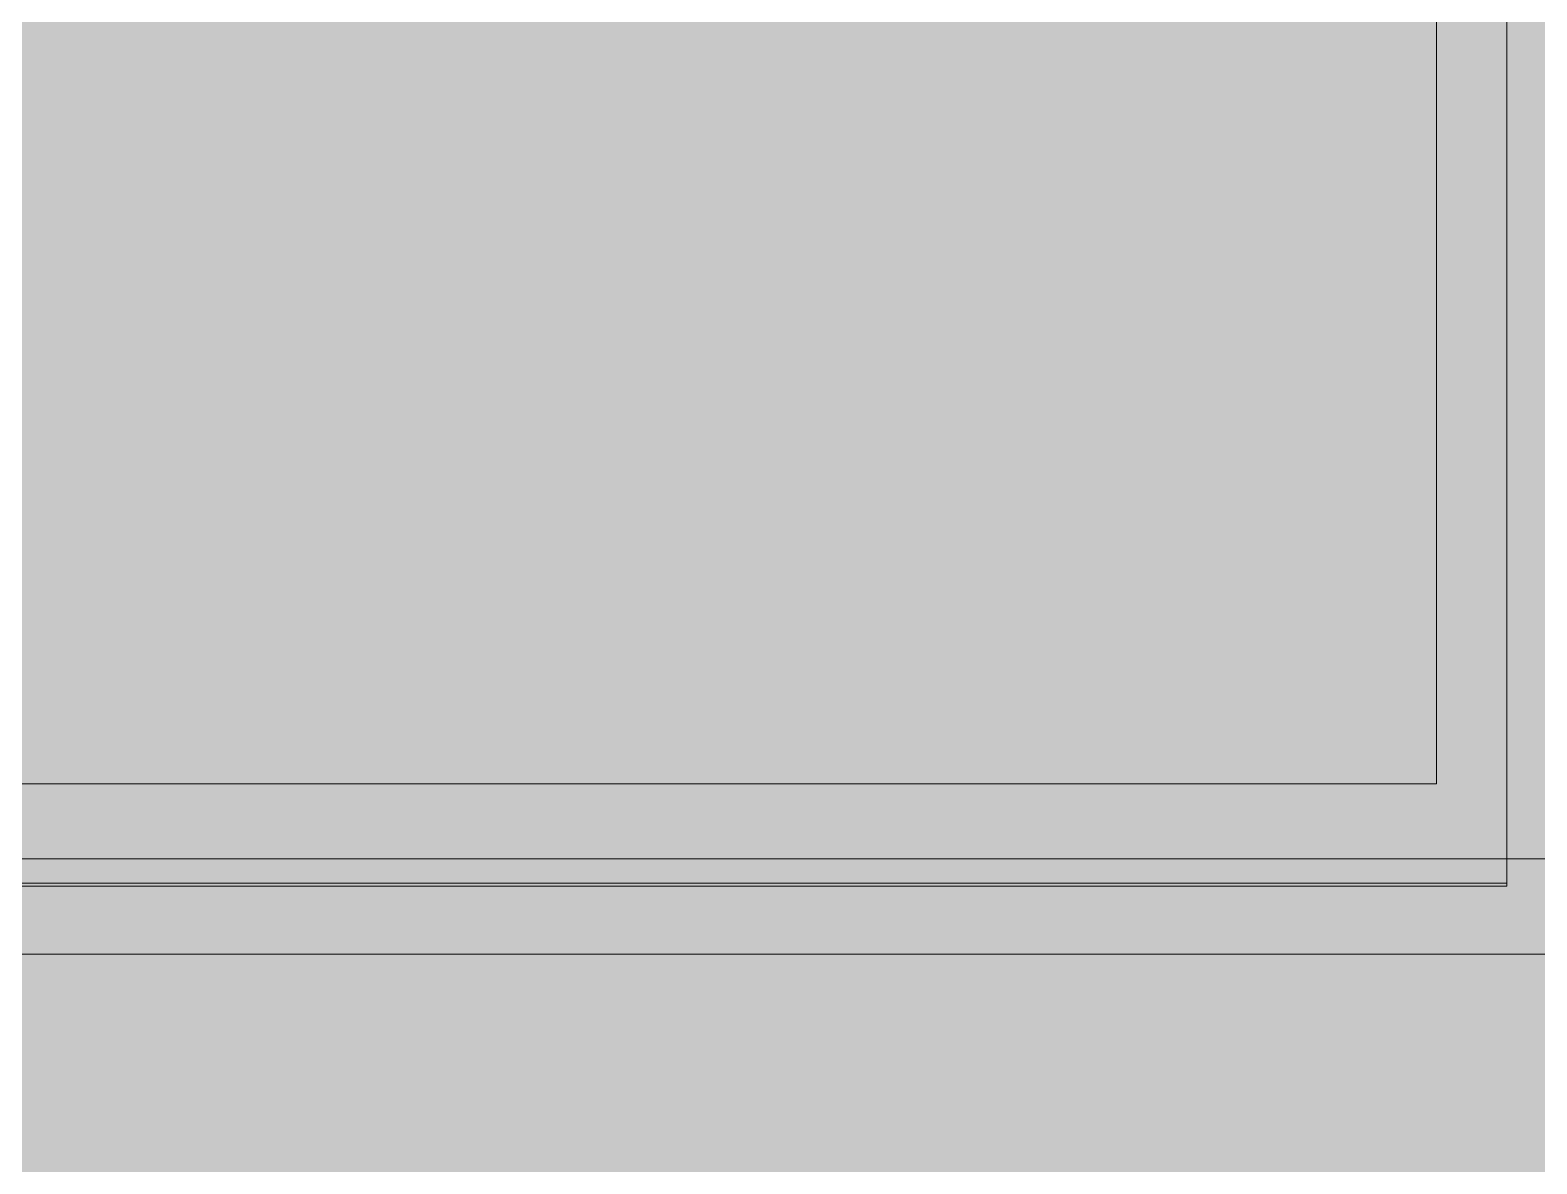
# Model space of a CAD drawing. Header units: metres. Extents: x -208 to 1512, y -277 to 123.
# Drawn here: x 4.669 to 5.565, y -4.725 to -4.051 of the extents above; entities that cross this region are included whole.
import ezdxf

# ---------------------------------------------------------------- set-up
doc = ezdxf.new("R2010")
doc.units = ezdxf.units.M
doc.header["$MEASUREMENT"] = 0
for name, color, linetype in [('220 Bodenaufbau - Außen_ Gefälle', 7, 'Continuous'), ('325 Dachfenster', 7, 'Continuous'), ('330 Dachaufbau', 7, 'Continuous')]:
    doc.layers.add(name, color=color, linetype=linetype)

# ---------------------------------------------------------------- blocks, each defined once
blk = doc.blocks.new('Decke_13_4', base_point=(6.565, -4.54333))
at = {"layer": '220 Bodenaufbau - Außen_ Gefälle', "linetype": 'Continuous', "lineweight": 0, "true_color": 0x323232}
h = blk.add_hatch(color=250, dxfattribs=at)
h.paths.add_polyline_path([(6.565, -4.54333), (0.18666, -4.54333), (0.20833, -10.45457), (6.43, -10.45457), (6.43, -14.87), (12.38, -14.87), (12.38, -10.45457), (18.82018, -10.45457), (18.83988, -4.54333), (12.41987, -4.54333), (12.415, -1.67), (6.565, -1.67)])
h.paths.add_polyline_path([(6.495, -7.395), (8.015, -7.395), (8.015, -7.605), (8.745, -7.605), (8.745, -6.215), (7.975, -6.215), (7.975, -5.885), (8.745, -5.885), (8.745, -3.865), (11.105, -3.865), (11.105, -6.245), (11.105, -7.605), (11.55647, -7.605), (11.55647, -8.955), (6.495, -8.955)], flags=0)
at = {"layer": '220 Bodenaufbau - Außen_ Gefälle', "color": 7, "linetype": 'Continuous', "lineweight": 13, "flags": 128}
blk.add_lwpolyline([(6.565, -4.54333), (0.18666, -4.54333), (0.20833, -10.45457), (6.43, -10.45457), (6.43, -14.87), (12.38, -14.87), (12.38, -10.45457), (18.82018, -10.45457), (18.83988, -4.54333), (12.41987, -4.54333), (12.415, -1.67), (6.565, -1.67)], close=True, dxfattribs=at)
blk = doc.blocks.new('Dachfläche_17_4', base_point=(-0.00106, 0.07))
at = {"layer": '330 Dachaufbau', "linetype": 'Continuous', "lineweight": 0, "true_color": 0x000000}
h = blk.add_hatch(color=18, dxfattribs=at)
h.paths.add_polyline_path([(3.445, -0.4), (3.755, -0.4), (3.755, 0.07), (2.8, 0.07), (2.8, -0.77152), (1.05, -0.77152), (1.05, 0.07), (-0.00106, 0.07), (0.01606, -4.6), (6.325, -4.6), (6.325, -0.82361), (3.445, -0.82361)])
h.paths.add_polyline_path([(3.805, -2.1975), (5.505, -2.1975), (5.505, -3.79873), (3.805, -3.79873)], flags=0)
h.paths.add_polyline_path([(1.075, -3.79873), (1.075, -2.1975), (2.775, -2.1975), (2.775, -3.79873)], flags=0)
at = {"layer": '330 Dachaufbau', "color": 7, "linetype": 'Continuous', "lineweight": 18, "flags": 128}
blk.add_lwpolyline([(6.325, -4.6), (0.01606, -4.6)], dxfattribs=at)
blk = doc.blocks.new('Dachfläche_34_4', base_point=(5.54685, -2.19932))
at = {"layer": '325 Dachfenster', "color": 7, "linetype": 'Continuous', "lineweight": 13, "true_color": 0xf4f4f4, "flags": 128}
for points in [[(5.54685, -4.55782), (5.54685, -2.19932)], [(5.505, -3.87692), (5.505, -4.49877)], [(5.505, -4.49877), (3.805, -4.49877)], [(3.76685, -4.55782), (5.54685, -4.55782)], [(5.54685, -4.55964), (5.54685, -4.55782)], [(3.76685, -4.55964), (5.54685, -4.55964)]]:
    blk.add_lwpolyline(points, dxfattribs=at)

msp = doc.modelspace()

# ---------------------------------------------------------------- block references
at = {"layer": '220 Bodenaufbau - Außen_ Gefälle', "color": 7, "linetype": 'Continuous', "lineweight": 13}
msp.add_blockref('Decke_13_4', (6.565, -4.54333), dxfattribs=at)

# ---------------------------------------------------------------- next in the draw order: block references
at = {"layer": '330 Dachaufbau', "color": 7, "linetype": 'Continuous', "lineweight": 18}
msp.add_blockref('Dachfläche_17_4', (-0.00106, 0.07), dxfattribs=at)

# ---------------------------------------------------------------- next in the draw order: block references
at = {"layer": '325 Dachfenster', "color": 7, "linetype": 'Continuous', "lineweight": 13, "true_color": 0xf4f4f4}
msp.add_blockref('Dachfläche_34_4', (5.54685, -2.19932), dxfattribs=at)

doc.saveas('drawing.dxf')
